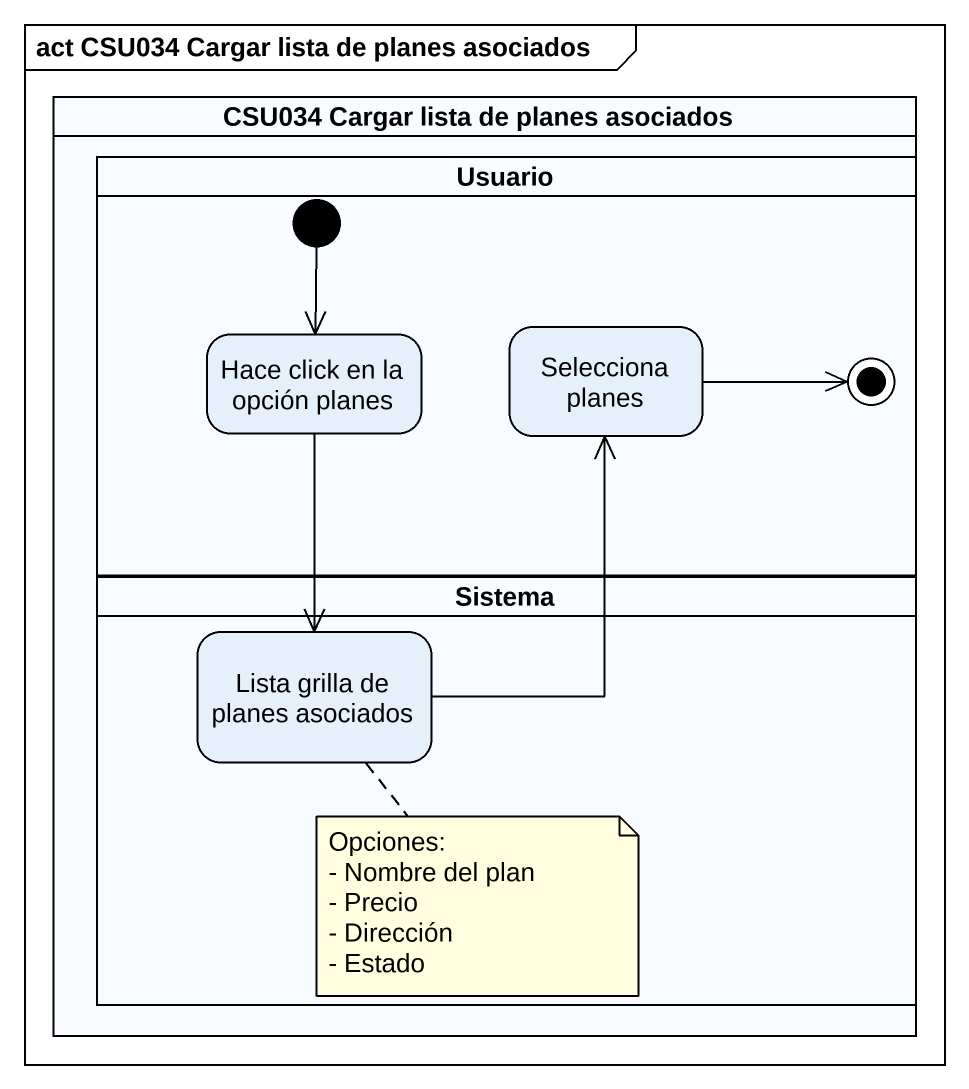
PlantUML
@startuml
mainframe act CSU034 Cargar lista de planes asociados
hide empty description
state "CSU034 Cargar lista de planes asociados" as CSU034_Cargar_lista_de <<partition>> {
  state Usuario <<partition>> {
    state "Hace click en la opción planes" as Hace_click_en_la_opción
    state "Selecciona planes" as Selecciona_planes
    [*] --> Hace_click_en_la_opción
    Selecciona_planes -right-> [*]
  }
  state Sistema <<partition>> {
    state "Lista grilla de planes asociados" as Lista_grilla_de_planes
  }
}
Hace_click_en_la_opción --> Lista_grilla_de_planes
Lista_grilla_de_planes -up-> Selecciona_planes
note bottom of Lista_grilla_de_planes
  Opciones:
  - Nombre del plan
  - Precio
  - Dirección
  - Estado
end note
@enduml
